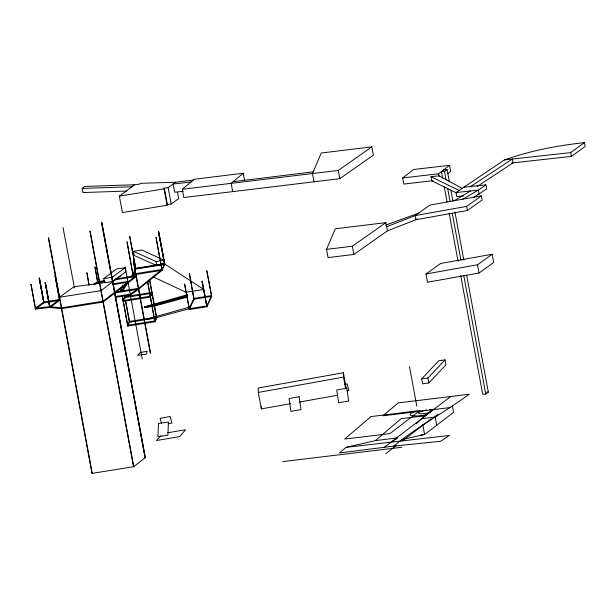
<?xml version="1.0" encoding="UTF-8"?>
<svg xmlns="http://www.w3.org/2000/svg" width="616" height="616" viewBox="0 0 616 616"><rect width="100%" height="100%" fill="white"/><g stroke="black" fill="none" stroke-linecap="round" stroke-linejoin="round"><path stroke-width="0.92" d="M175.614 182.236L140.279 183.322L139.578 184.138L134.565 184.731L119.373 196.15L122.415 212.559L167.052 205.267L164.01 188.858L164.333 188.08L168.13 187.657L175.614 182.236L193.324 180.065M167.052 205.267L167.375 204.497L164.333 188.08M326.519 249.357L335.312 228.775L385.893 222.63L387.418 230.861L353.861 254.454L328.043 257.596L326.519 249.357L352.337 246.215L385.893 222.63M39.154 278.216L43.99 302.88L39.432 278.124M55.14 275.56L59.713 300.269L49.981 307.438L35.382 309.147L31.116 284.353M43.736 302.918L39.178 278.163M59.444 300.362L54.886 275.606M59.69 300.323L43.759 302.872L36.144 308.577M86.91 272.834L88.92 285.1M94.995 267.075L97.713 283.098M126.927 241.949L133.01 274.944L131.963 276.546M125.125 266.79L142.211 358.951M150.574 353.091L133.495 260.938M131.293 276.53L132.879 274.066M164.403 263.602L158.451 231.485L164.634 263.617L135.828 268.199M115.346 296.542L130.453 294.155L138.569 288.334L161.939 269.462L156.01 237.291L162.093 270.285L138.723 289.158L130.607 294.979L115.5 297.366M164.634 263.617L158.428 231.539M129.252 321.444L156.626 317.101L154.886 320.913L127.497 325.286L129.499 321.406L125.687 300.816M149.688 279.664L156.78 317.925L155.04 321.737L127.651 326.11L122.391 296.18M154.639 320.951L147.624 281.558M150.296 353.184L133.241 260.976M189.274 273.666L194.001 299.191L189.297 309.548L206.961 306.737L211.665 296.373L206.938 270.848M189.936 306.984L146.639 319.188L156.718 317.587L189.42 308.631L184.584 283.968L189.297 309.548M211.488 295.603L193.832 298.421L189.52 273.627M206.683 270.886L211.511 295.549L206.807 305.913L201.979 281.25L206.961 306.737M187.649 294.625L186.856 296.373L154.424 305.236L144.352 306.83L144.498 307.654L154.578 306.06L187.002 297.197L187.649 294.625L144.352 306.83M202.248 281.158L206.807 305.913L189.143 308.724L193.855 298.375M127.651 326.11L129.406 322.268L125.433 300.854M164.657 263.563L161.939 269.469L132.856 274.12L135.574 268.237M135.805 268.253L129.622 236.12L135.728 269.061L133.01 274.944L162.085 270.293L164.811 264.387L158.705 231.447M127.635 282.143L121.891 290.975L122.045 291.799L128.836 281.366M161.046 435.651L156.479 440.54L179.749 436.528L185.516 429.729L167.691 432.755M421.706 378.863L438.838 360.73L445.045 359.875L445.961 364.818L428.836 382.952L422.622 383.799L421.706 378.863L427.92 378.008L445.045 359.875M48.356 237.93L92 473.381L133.741 466.712L145.384 457.634L101.748 222.191L145.076 457.727M48.664 237.845L92.238 473.35M62.986 227.412L74.444 287.895M133.795 466.651L90.159 231.208M101.44 222.276L145.137 457.673M133.495 466.743L89.913 231.239M442.681 178.317L441.456 171.718L443.705 169.739L447.077 169.616L449.349 181.874M434.603 417.271L438.053 414.291M346.13 447.316L449.472 435.458L440.463 441.318L393.647 446.123L339.439 452.945L346.13 447.316L375.413 440.617L401.116 418.688L425.933 415.669M313.998 181.828L312.474 173.596L321.267 153.014L371.848 146.862L373.373 155.101L339.824 178.686L183.814 197.52L182.29 189.289L194.286 179.264L243.181 173.258L244.544 180.58M243.181 173.258L231.139 183.329L182.29 189.289M115.438 278.909L136.213 275.622L103.064 301.201L61.323 307.869L49.834 306.614L35.227 308.323L43.605 302.048L59.559 299.445L49.834 306.614M114.645 279.88L136.367 276.445L103.219 302.025L61.477 308.693L49.742 307.469L45.245 282.698L49.742 307.469M422.183 417.763L433.148 409.14M82.167 188.442L84.715 186.456L134.565 184.731L131.878 186.74L82.167 188.442L82.929 192.562L126.904 191.052M441.456 171.718L444.513 171.602L447.077 169.616M460.676 275.414L482.698 394.194L485.747 394.086L488.311 392.092L466.643 275.198M433.117 180.673L403.819 184.076L402.687 177.962L413.629 169.5L449.541 165.327L450.673 171.441L447.755 173.697M402.687 177.962L438.6 173.789L449.541 165.327M393.647 446.123C417.402 426.719 444.552 412.366 469.184 394.263L398.19 402.903L382.936 415.838L450.72 407.484M450.681 396.519L384.299 447.301M385.678 453.692L396.334 445.537M402.425 440.879L431.339 418.749M120.297 275.845L101.109 290.637L59.359 297.305L74.043 286.725L112.751 281.558L125.756 271.933L124.994 267.814L116.601 268.938L103.827 278.532L104.589 282.652M45.484 282.675L49.981 307.438L45.168 282.759M124.994 267.814L111.981 277.446L103.827 278.532M167.375 204.497L171.171 204.073L178.655 198.652L177.477 192.269M463.286 195.957L456.749 196.666L455.986 192.546L504.435 159.921L570.709 152.606L584.499 142.619L585.2 146.416L571.417 156.402L511.28 163.04M93.801 284.392L97.49 281.743L104.104 280.704M95.434 284.153L97.644 282.567L105.197 281.373M417.271 218.749L415.923 219.72L387.418 230.861M386.656 226.742L415.153 215.6L466.666 206.399L481.365 195.873L482.128 199.992L467.428 210.518L415.923 219.72L415.153 215.6L429.868 205.074L481.365 195.873M425.979 273.997L440.686 263.463L492.192 254.262L493.716 262.501L479.017 273.027L427.504 282.228L425.979 273.997L477.492 264.788L492.192 254.262M232.663 191.561L231.139 183.329L338.292 170.455L371.848 146.862M473.358 197.59L486.663 188.966L485.901 184.846L478.416 190.121L462.616 199.222M470.709 186.486L512.335 159.051L513.036 162.847L477.015 186.586M454.231 200.716L470.547 190.975M504.435 159.921C530.207 150.697 557.334 145.584 584.499 142.619M385.716 225.14L418.541 213.182M144.498 307.654L187.795 295.449M393.262 441.456L391.422 441.865A867.767 292.777 83.4 0 0 397.243 438.361M401.555 439.616L424.593 434.511L453.615 412.304L452.406 405.798M346.261 388.288L343.382 372.734L258.181 388.041L258.296 392.438L261.353 408.908L290.698 403.634M258.296 392.438L343.497 377.131L343.382 372.734M344.444 384.43L347.185 383.937L348.895 390.505L347.07 390.829M168.284 423.716L171.941 423.061L170.224 416.493L160.168 418.295L161.454 423.223M299.214 402.109L338.03 395.133M119.373 196.15L164.01 188.858M133.403 251.336L141.749 250.004L164.033 260.214L156.064 261.492L133.403 251.336L134.165 255.448L156.826 265.611L164.795 264.326L162.224 263.147M135.666 268.715L164.742 264.041L203.75 289.443L186.094 292.254L153.053 276.83M135.728 269.061L164.811 264.387M132.856 274.12L127.181 241.911M194.001 299.191L211.665 296.373M112.99 283.83L128.097 281.435M113.144 284.654L128.251 282.259M115.9 291.922L138.569 288.334M115.115 292.893L138.723 289.158M129.406 322.268L156.78 317.925M434.134 417.171L421.66 418.726A867.767 292.777 83.4 0 1 416.147 423.893M375.413 440.617L397.166 437.914M420.805 434.981L424.593 434.511L422.699 424.293M233.094 181.697L313.213 171.856M282.713 461.6L401.786 447.278M456.533 192.947L431.762 180.834L431 176.715L438.969 175.791L462.177 188.365M35.697 309.063L30.877 284.384M190.975 182.028L173.173 184.007L174.698 192.246L183.129 191.306M463.471 187.272L485.901 184.846M455.986 192.546L478.416 190.121L479.179 194.24L477.308 194.44M486.625 392.153L488.311 392.092M431 176.715L459.19 190.506M570.709 152.606L571.417 156.402M466.666 206.399L467.428 210.518M477.492 264.788L479.017 273.027M450.92 190.352L452.845 200.724M454.939 212.035L463.848 260.114M444.513 171.602L446.084 180.088M447.663 188.573L450.103 201.771M452.206 213.082L460.937 260.221M463.733 275.306L485.747 394.086M444.259 186.802L447.054 201.886M449.149 213.198L458.058 261.276M438.6 173.789L439.085 176.415M434.996 415.946L436.713 425.233M427.92 378.008L428.836 382.952M409.478 366.635L416.809 406.167M338.292 170.455L339.824 178.686M352.337 246.215L353.861 254.454M343.497 377.131L345.699 389.027M168.13 187.657L171.171 204.073M161.939 269.469L162.085 270.293M156.064 261.492L156.826 265.611M149.442 279.71L156.349 317.194M147.601 281.612L155.04 321.737M122.907 285.839L123.585 289.635M124.648 295.203L125.14 298.059M122.661 285.886L123.331 289.682M124.394 295.241L124.894 298.098M121.529 291.507L120.836 287.757L121.506 291.553M122.368 296.234L127.751 325.248M120.582 287.803L121.275 291.545M120.559 287.849L121.252 291.599M95.018 267.021L97.959 283.06M86.933 272.788L89.174 285.062M39.409 278.178L43.99 302.88M261.284 406.267L261.353 408.908M430.114 412.504A8.793 1.632 -10.5 0 1 418.641 413.359A8.793 1.632 -10.5 0 1 426.48 409.948M429.529 409.463A8.793 1.632 -10.5 0 1 430.684 409.34M427.096 414.76A17.317 3.219 -10.5 0 1 411.596 415.623A17.317 3.219 -10.5 0 1 414.222 411.65M158.451 423.485L157.966 436.721L167.922 435.204L168.407 421.975L158.451 423.485M146.954 351.336L146.469 354.161L137.599 355.317L140.163 352.498L146.954 351.336M152.044 292.392L150.312 296.211L122.915 300.577L124.671 296.735L152.044 292.392M152.198 293.216L150.466 297.035L123.069 301.401L124.825 297.559L152.198 293.216M370.963 416.593L344.606 439.077L389.889 433.633L420.135 410.487L370.963 416.593M299.122 396.735L289.066 398.537L290.952 411.38L301.001 409.578L299.122 396.735M346.8 388.165L336.744 389.974L338.631 402.81L348.679 401.008L346.8 388.165"/></g></svg>
